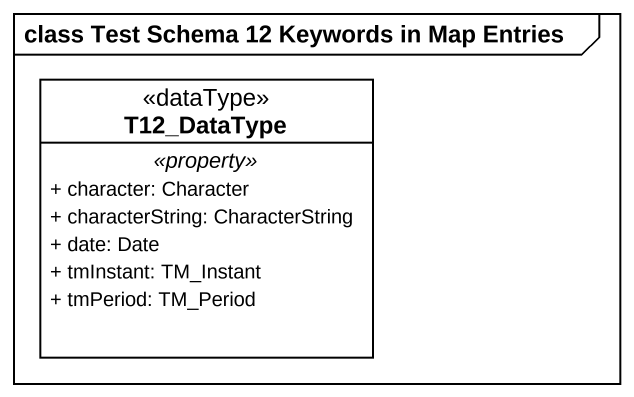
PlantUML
@startuml
mainframe class Test Schema 12 Keywords in Map Entries
hide circle
hide empty members
skinparam classAttributeIconSize 0
class T12_DataType <<dataType>> {
  .. <<property>> ..
  + character: Character
  + characterString: CharacterString
  + date: Date
  + tmInstant: TM_Instant
  + tmPeriod: TM_Period
}
@enduml
